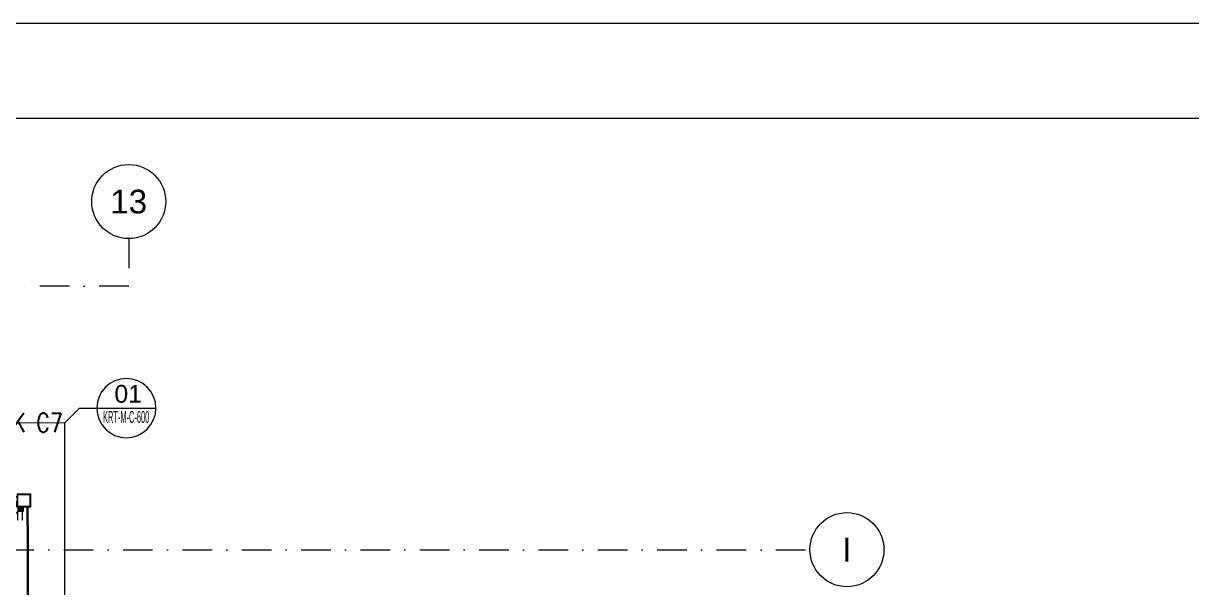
# Model space of a CAD drawing. Extents: x -9059 to 11889, y -1514 to 6575.
# Drawn here: x 3940 to 4926, y 3729 to 4205 of the extents above; entities that cross this region are included whole.
import ezdxf
from ezdxf.enums import TextEntityAlignment as Align

# ---------------------------------------------------------------- set-up
doc = ezdxf.new("R2010")
doc.units = 0
doc.header["$LTSCALE"] = 25
doc.header["$MEASUREMENT"] = 0
doc.linetypes.add('DASHDOT', pattern=[1, 0.5, -0.25, 0, -0.25])
doc.linetypes.add('HIDDEN2', pattern=[4.7625, 3.175, -1.5875])
doc.layers.get('0').update_dxf_attribs({"color": 9, "lineweight": 9})
for name, color, linetype, lineweight in [('06D', 9, 'Continuous', 9), ('10', 9, 'Continuous', 9), ('21', 9, 'Continuous', 9), ('24', 9, 'DASHDOT', 9), ('40A', 9, 'Continuous', 9), ('E-YAZI', 7, 'Continuous', 30)]:
    doc.layers.add(name, color=color, linetype=linetype, lineweight=lineweight)
doc.styles.add('$1$Arial', font='arial.ttf', dxfattribs={"height": 2.5})
doc.styles.add('Arial', font='arial.ttf', dxfattribs={"height": 2.5})
doc.styles.add('E-YAZI', font='txttw.shx')

# ---------------------------------------------------------------- blocks, each defined once
blk = doc.blocks.new('prf-10x10')
h = blk.add_hatch(color=255)
h.dxf.hatch_style = 1
h.paths.add_polyline_path([(-5, -5), (5, -5), (5, 5), (-5, 5)])
at = {"layer": '10'}
blk.add_lwpolyline([(-5, -5), (5, -5), (5, 5), (-5, 5)], close=True, dxfattribs=at)
blk = doc.blocks.new('p-kose-trapez')
at = {"layer": '06D'}
for points in [[(-21.96, -6.51), (-14.31, -6.51)], [(-21.96, -10.51), (-14.32, -10.51)], [(-17.81, -21.96), (-17.81, -17.81), (-21.96, -17.81)], [(-10.51, -21.96), (-10.51, -14.32)], [(-6.51, -21.96), (-6.51, -14.31)]]:
    blk.add_lwpolyline(points, dxfattribs=at)
at = {"layer": '10'}
for points in [[(-29.8, -21.51), (-25.92, -21.51), (-14.8, -10.39), (-14.8, -6), (-10.81, -6), (-10.81, 0.19), (0.19, 0.19), (0.19, -10.81), (-6, -10.81), (-6, -14.61), (-10.38, -14.61), (-21.51, -25.94), (-21.51, -29.81)], [(-22.96, -1.81), (-10.81, -1.81)], [(-22.96, -2.51), (-10.81, -2.51)], [(-10.31, -6.51), (-10.31, -6.51), (-10.31, -0.32), (-0.31, -0.32), (-0.31, -10.32), (-6.5, -10.32), (-6.5, -10.32)], [(-2.51, -21.96), (-2.51, -10.81)], [(-1.81, -21.96), (-1.81, -10.81)]]:
    blk.add_lwpolyline(points, dxfattribs=at)
at = {"layer": '10', "xscale": 0.4, "yscale": 0.4, "rotation": 90}
for p in [(-12.31, -8.51), (-8.31, -12.32)]:
    blk.add_blockref('prf-10x10', p, dxfattribs=at)
blk = doc.blocks.new('0_detailbox1')
blk.add_lwpolyline([(10.41, -2.5), (7.91, 0), (-5, 0)])
blk.add_circle((0, 0), 5)
at = {"style": 'Arial'}
blk.add_attdef('DETAYADI', text='', height=3, dxfattribs=at).set_placement((0, 0), align=Align.BOTTOM_CENTER)
blk.add_attdef('PAFTAADI', text='', height=2, dxfattribs=at).set_placement((0, -0.5), align=Align.TOP_CENTER)
blk = doc.blocks.new('$0$0_aks')
at = {"linetype": 'Continuous'}
blk.add_circle((0, 0), 3.125, dxfattribs=at)
at = {"style": '$1$Arial'}
blk.add_attdef('AKS', text='', height=2.5, dxfattribs=at).set_placement((0, 0), align=Align.MIDDLE_CENTER)
blk = doc.blocks.new('AKS')
at = {"layer": '24', "ltscale": 2}
for points in [[(4010.06, 4008.37), (4010.06, 3968.37), (3910.06, 3968.37), (3910.06, 3745.87)], [(3905.06, 3745.87), (4585.06, 3745.87)]]:
    blk.add_lwpolyline(points, dxfattribs=at)
at = {"layer": '24'}
ref = blk.add_blockref('$0$0_aks', (4010.06, 4039.62), dxfattribs=dict(at, xscale=10, yscale=10, zscale=10))
ref.add_attrib('AKS', '13', dxfattribs={"layer": '0', "height": 20, "style": '$1$Arial'}).set_placement((4010.06, 4039.62), align=Align.MIDDLE_CENTER)
ref = blk.add_blockref('$0$0_aks', (4616.31, 3745.87), dxfattribs=dict(at, xscale=10, yscale=10, zscale=10))
ref.add_attrib('AKS', 'I', dxfattribs={"layer": '0', "height": 20, "style": '$1$Arial'}).set_placement((4616.31, 3745.87), align=Align.MIDDLE_CENTER)

msp = doc.modelspace()

# ---------------------------------------------------------------- linework, layer by layer
at = {"layer": '10'}
for points in [[(3943.36, 3781.22), (3943.36, 3786.22)], [(3943.36, 3781.22), (3943.36, 3304.87)], [(3944.06, 3781.22), (3944.06, 3786.22)], [(3944.06, 3781.22), (3944.06, 3304.87)]]:
    msp.add_lwpolyline(points, dxfattribs=at)
at = {"layer": '21', "linetype": 'HIDDEN2', "ltscale": 0.1, "const_width": 1}
msp.add_lwpolyline([(3766.13, 3867.87), (3975.02, 3867.87), (3975.02, 3346.4), (3766.13, 3346.4)], close=True, dxfattribs=at)
at = {"layer": '40A'}
for points in [[(5944, 4205), (-1, 4205), (-1, 0), (5944, 0)], [(5404.06, 80), (79, 80), (79, 4125), (5404.06, 4125)]]:
    msp.add_lwpolyline(points, close=True, dxfattribs=at)

# ---------------------------------------------------------------- block references
for name, p in [('AKS', (19, 15)), ('p-kose-trapez', (3945.87, 3807.68))]:
    msp.add_blockref(name, p)
at = {"layer": '21'}
ref = msp.add_blockref('0_detailbox1', (4027.07, 3880.37), dxfattribs=dict(at, xscale=-5, yscale=5, zscale=5))
ref.add_attrib('DETAYADI', '01', dxfattribs={"layer": '0', "height": 15, "style": 'Arial'}).set_placement((4028.63, 3880.37), align=Align.BOTTOM_CENTER)
ref.add_attrib('PAFTAADI', 'KRT-M-C-600', dxfattribs={"layer": '0', "height": 10, "style": 'Arial', "width": 0.45}).set_placement((4026.89, 3877.87), align=Align.TOP_CENTER)

# ---------------------------------------------------------------- texts
at = {"layer": 'E-YAZI', "color": 6, "style": 'E-YAZI', "width": 0.8}
msp.add_text('P-1K C7', height=16, dxfattribs=at).set_placement((3893.9, 3860.07))

doc.saveas('drawing.dxf')
